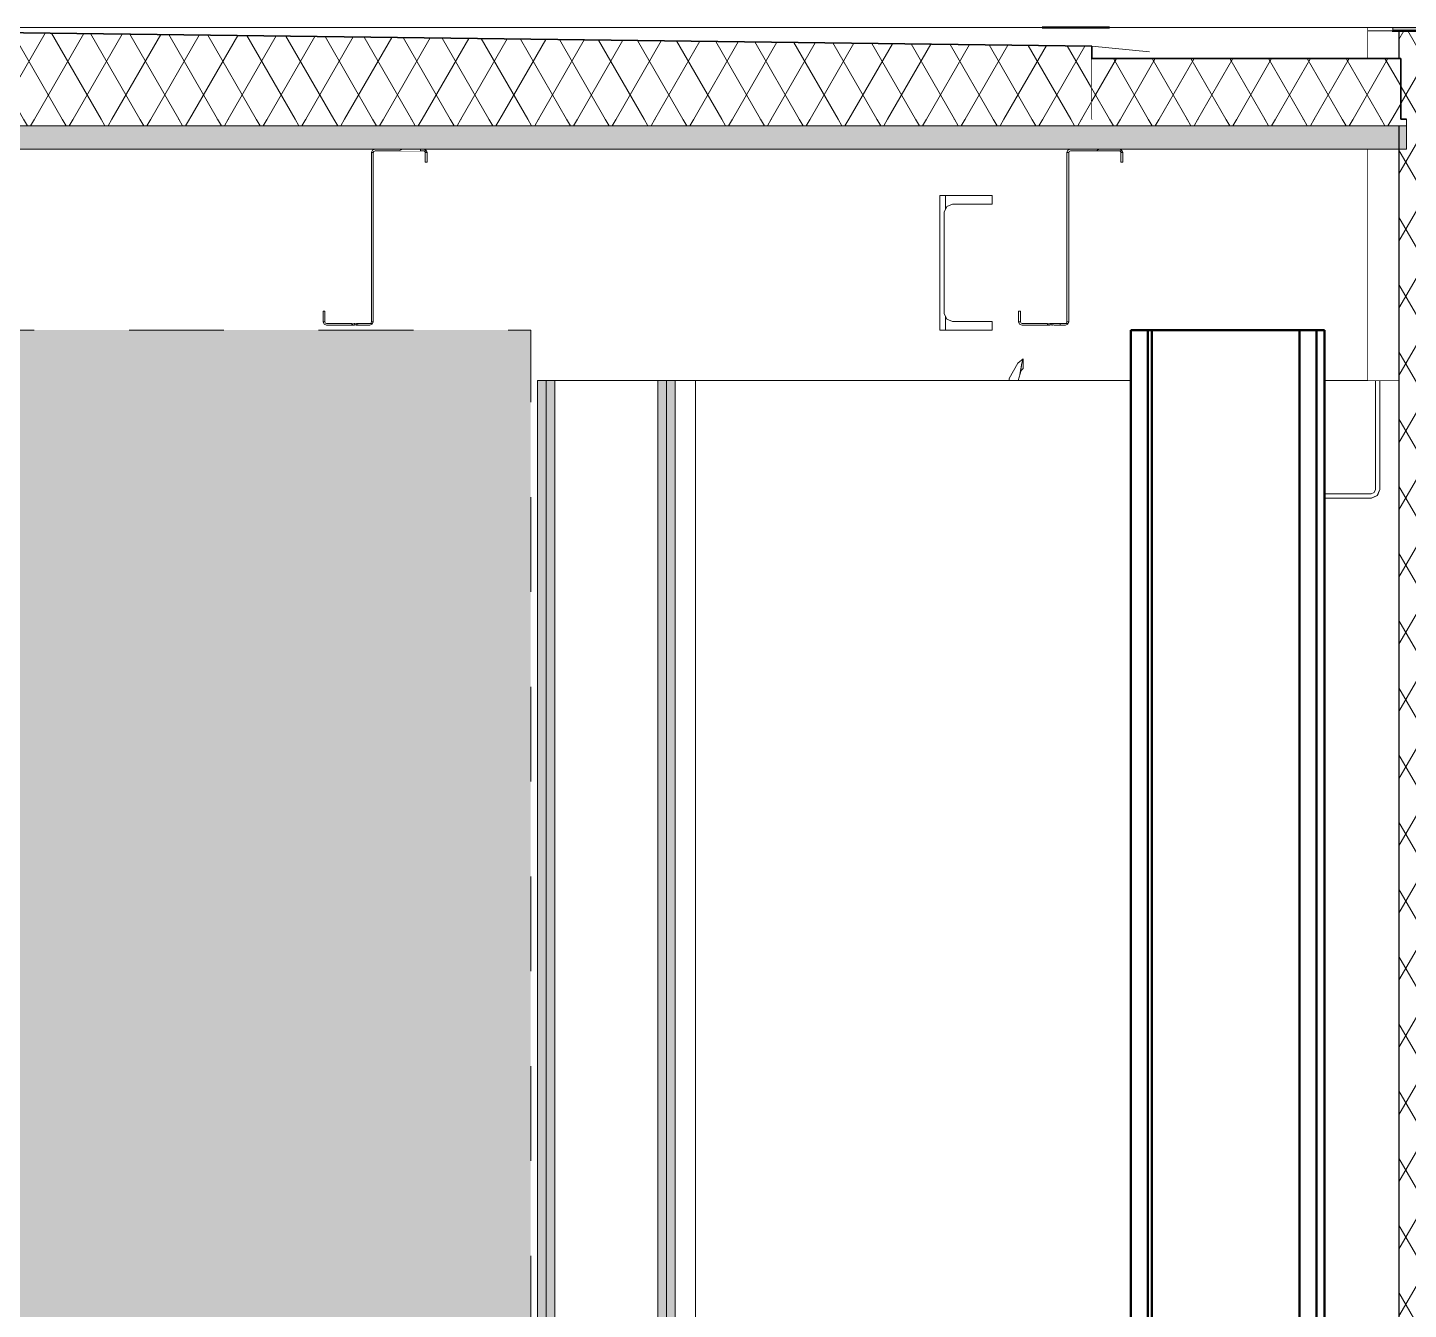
# Model space of a CAD drawing. Header units: millimetres. Extents: x -46169 to 247764, y -86316 to 18123.
# Drawn here: x 240985 to 243041, y -72785 to -70877 of the extents above; entities that cross this region are included whole.
import ezdxf

# ---------------------------------------------------------------- set-up
doc = ezdxf.new("R2010")
doc.units = ezdxf.units.MM
doc.header["$MEASUREMENT"] = 0
for name, pattern in [('Dashed', [2822.222233, 1411.111116, -1411.111116]), ('Hidden Line', [55, 45, -10]), ('Wipeout_Contour', [1000, 0, -1000])]:
    doc.linetypes.add(name, pattern=pattern)
for name, color, linetype, lineweight in [('0_Pen_No__85', 8, 'Continuous', 20), ('A-20-M_Roof_Pen_No__85', 8, 'Continuous', 20), ('A-20-M_Roof_Pen_No__93', 8, 'Continuous', 13), ('A-95-P_Drawing_Pen_No__2', 8, 'Continuous', 15), ('New_A-20-M_Roof_Pen_No__193', 7, 'Continuous', 18), ('New_A-20-M_Roof_Pen_No__195', 7, 'Continuous', 35), ('New_A-20-M_Roof_Pen_No__4', 7, 'Continuous', 20), ('New_A-20-M_Roof_Pen_No__85', 8, 'Continuous', 20), ('New_A-25-M_Curtain_Wall_Pen_No__87', 8, 'Continuous', 20), ('New_A-25-M_Wall_Ext_Pen_No__1', 7, 'Continuous', 13), ('New_A-25-M_Wall_Ext_Pen_No__87', 8, 'Continuous', 20), ('New_A-25-M_Wall_Int_Pen_No__87', 8, 'Continuous', 20)]:
    doc.layers.add(name, color=color, linetype=linetype, lineweight=lineweight)
for name, color, linetype in [('A-20-M_Roof', 7, 'Continuous'), ('New_A-15-M_Column', 7, 'Continuous'), ('New_A-20-M_Roof', 7, 'Continuous'), ('New_A-25-M_Curtain_Wall', 7, 'Continuous'), ('New_A-25-M_Wall_Ext', 7, 'Continuous'), ('New_A-25-M_Wall_Int', 7, 'Continuous')]:
    doc.layers.add(name, color=color, linetype=linetype)
for name, color, linetype, lineweight, true_color in [('A-20-M_Roof_Pen_No__53', 7, 'Continuous', 35, 0x444444), ('A-95-P_Drawing_Pen_No__62', 7, 'Continuous', 20, 0xaaaaaa), ('New_A-15-M_Column_Pen_No__28', 7, 'Continuous', 50, 0x2a2a2a), ('New_A-20-M_Roof_Pen_No__147', 7, 'Continuous', 0, 0x606060), ('New_A-20-M_Roof_Pen_No__149', 7, 'Continuous', 0, 0x2a2a2a), ('New_A-20-M_Roof_Pen_No__81', 7, 'Continuous', 20, 0x6a6a6a), ('New_A-25-M_Curtain_Wall_Pen_No__144', 7, 'Continuous', 0, 0xc8c8c8), ('New_A-25-M_Curtain_Wall_Pen_No__145', 7, 'Continuous', 0, 0xa6a6a6), ('New_A-25-M_Curtain_Wall_Pen_No__27', 7, 'Continuous', 50, 0x2a2a2a), ('New_A-25-M_Curtain_Wall_Pen_No__43', 7, 'Continuous', 30, 0x444444), ('New_A-25-M_Wall_Ext_Pen_No__107', 7, 'Continuous', 15, 0xa6a6a6), ('New_A-25-M_Wall_Int_Pen_No__27', 7, 'Continuous', 50, 0x2a2a2a)]:
    doc.layers.add(name, color=color, linetype=linetype, lineweight=lineweight, true_color=true_color)
pattern_1 = [(60, (221877.115, -83027.49), (-43.30127, 25), []), (120, (221877.115, -83027.49), (43.30127, 25), [])]

# ---------------------------------------------------------------- blocks, each defined once
blk = doc.blocks.new('Section Elem_36_5', base_point=(221877.1, -83027.5))
at = {"layer": 'New_A-25-M_Wall_Int_Pen_No__87', "linetype": 'Continuous'}
blk.add_line((242980.6, -71402.5), (242980.6, -71058.5), dxfattribs=at)
at = {"color": 254, "linetype": 'Wipeout_Contour', "lineweight": 0, "ltscale": 1515153.70635795}
blk.add_wipeout([(240362.9, -70877.5), (242569.6, -70905.1), (242655.3, -70913.5), (242655.3, -70923.5), (242980.6, -70923.5), (242980.6, -70877.5)], dxfattribs=at).dxf.layer = 'New_A-25-M_Wall_Int'
at = {"color": 254, "linetype": 'Wipeout_Contour', "lineweight": 0, "ltscale": 1762242.437985492}
blk.add_wipeout([(241497.2, -71063.5), (241500, -71063.5), (241500.7, -71061.7), (241502.6, -71061), (241539.7, -71061), (241540.2, -71060), (241498.7, -71060)], dxfattribs=at).dxf.layer = 'New_A-25-M_Wall_Int'
at = {"color": 254, "linetype": 'Wipeout_Contour', "lineweight": 0, "ltscale": 1007264.34753249}
blk.add_wipeout([(241577.4, -71063.5), (241577.4, -71077.5), (241580.2, -71077.5), (241580.2, -71063.5)], dxfattribs=at).dxf.layer = 'New_A-25-M_Wall_Int'
at = {"color": 254, "linetype": 'Wipeout_Contour', "lineweight": 0, "ltscale": 1769200.610834498}
blk.add_wipeout([(242534.1, -71060), (242532.6, -71063.5), (242535.4, -71063.5), (242536.1, -71061.7), (242538, -71061), (242577.2, -71061), (242577.6, -71060)], dxfattribs=at).dxf.layer = 'New_A-25-M_Wall_Int'
at = {"color": 254, "linetype": 'Wipeout_Contour', "lineweight": 0, "ltscale": 1011238.290980227}
blk.add_wipeout([(242612.8, -71077.5), (242615.6, -71077.5), (242615.6, -71063.5), (242612.8, -71063.5)], dxfattribs=at).dxf.layer = 'New_A-25-M_Wall_Int'
at = {"color": 254, "linetype": 'Wipeout_Contour', "lineweight": 0, "ltscale": 2020794.581540744}
blk.add_wipeout([(242351.7, -71127.5), (242343.5, -71127.5), (242343.5, -71327.5), (242351.7, -71327.5), (242351.7, -71307.2), (242349.9, -71303), (242349.9, -71152), (242351.7, -71147.8)], dxfattribs=at).dxf.layer = 'New_A-25-M_Wall_Int'
at = {"color": 254, "linetype": 'Wipeout_Contour', "lineweight": 0, "ltscale": 1007049.384700543}
blk.add_wipeout([(241468.2, -71319), (241426.7, -71319), (241430.4, -71320.5), (241471.9, -71320.5)], dxfattribs=at).dxf.layer = 'New_A-25-M_Wall_Int'
at = {"color": 254, "linetype": 'Wipeout_Contour', "lineweight": 0, "ltscale": 1007230.670047362}
blk.add_wipeout([(241494.6, -71318), (241498.9, -71318), (241499.2, -71317.3), (241496.4, -71317.3)], dxfattribs=at).dxf.layer = 'New_A-25-M_Wall_Int'
at = {"color": 254, "linetype": 'Wipeout_Contour', "lineweight": 0, "ltscale": 1011022.051088906}
blk.add_wipeout([(242503.6, -71319), (242462.2, -71319), (242465.8, -71320.5), (242507.3, -71320.5)], dxfattribs=at).dxf.layer = 'New_A-25-M_Wall_Int'
at = {"color": 254, "linetype": 'Wipeout_Contour', "lineweight": 0, "ltscale": 1011203.408721473}
blk.add_wipeout([(242531.8, -71317.3), (242530, -71318), (242534.3, -71318), (242534.6, -71317.3)], dxfattribs=at).dxf.layer = 'New_A-25-M_Wall_Int'
at = {"color": 254, "linetype": 'Wipeout_Contour', "lineweight": 0, "ltscale": 1263773.480679276}
blk.add_wipeout([(242465.3, -71376.7), (242462.9, -71392.5), (242464.4, -71387.6), (242467.5, -71384.5), (242467.5, -71370.3)], dxfattribs=at).dxf.layer = 'New_A-25-M_Wall_Int'
at = {"layer": 'New_A-25-M_Wall_Int_Pen_No__87', "linetype": 'Continuous'}
for p, q in [((242980.6, -70923.5), (242980.6, -70877.5)), ((241580.2, -71077.5), (241577.4, -71077.5)), ((242615.6, -71077.5), (242612.8, -71077.5))]:
    blk.add_line(p, q, dxfattribs=at)
at = {"color": 254, "linetype": 'Wipeout_Contour', "lineweight": 0, "ltscale": 1007030.797725076}
blk.add_wipeout([(241502.4, -71058.5), (241498.7, -71060), (241540.2, -71060), (241543.8, -71058.5)], dxfattribs=at).dxf.layer = 'New_A-25-M_Wall_Int'
at = {"color": 254, "linetype": 'Wipeout_Contour', "lineweight": 0, "ltscale": 1007253.992524231}
blk.add_wipeout([(241576.7, -71061.7), (241577.4, -71063.5), (241580.2, -71063.5), (241579.5, -71061.7)], dxfattribs=at).dxf.layer = 'New_A-25-M_Wall_Int'
at = {"color": 254, "linetype": 'Wipeout_Contour', "lineweight": 0, "ltscale": 1011008.289336978}
blk.add_wipeout([(242534.1, -71060), (242577.6, -71060), (242581, -71058.5), (242537.8, -71058.5)], dxfattribs=at).dxf.layer = 'New_A-25-M_Wall_Int'
at = {"color": 254, "linetype": 'Wipeout_Contour', "lineweight": 0, "ltscale": 1011227.970538616}
blk.add_wipeout([(242612.1, -71061.7), (242612.8, -71063.5), (242615.6, -71063.5), (242614.9, -71061.7)], dxfattribs=at).dxf.layer = 'New_A-25-M_Wall_Int'
at = {"color": 254, "linetype": 'Wipeout_Contour', "lineweight": 0, "ltscale": 1515606.203915644}
blk.add_wipeout([(242351.9, -71147.4), (242353.6, -71143.5), (242362.4, -71140), (242421.4, -71140), (242421.4, -71127.5), (242351.9, -71127.5)], dxfattribs=at).dxf.layer = 'New_A-25-M_Wall_Int'
at = {"color": 254, "linetype": 'Wipeout_Contour', "lineweight": 0, "ltscale": 1007149.523346842}
blk.add_wipeout([(241475.1, -71319), (241472.2, -71319), (241475.9, -71320.5), (241478.5, -71320.5)], dxfattribs=at).dxf.layer = 'New_A-25-M_Wall_Int'
at = {"color": 254, "linetype": 'Wipeout_Contour', "lineweight": 0, "ltscale": 1007233.08056384}
blk.add_wipeout([(241497.2, -71315.5), (241496.4, -71317.3), (241499.2, -71317.3), (241500, -71315.5)], dxfattribs=at).dxf.layer = 'New_A-25-M_Wall_Int'
at = {"color": 254, "linetype": 'Wipeout_Contour', "lineweight": 0, "ltscale": 1515910.149764718}
blk.add_wipeout([(242353.6, -71311.5), (242351.9, -71307.6), (242351.9, -71327.5), (242421.4, -71327.5), (242421.4, -71315), (242362.4, -71315)], dxfattribs=at).dxf.layer = 'New_A-25-M_Wall_Int'
at = {"color": 254, "linetype": 'Wipeout_Contour', "lineweight": 0, "ltscale": 1769218.312144784}
blk.add_wipeout([(242463.4, -71315.5), (242460.6, -71315.5), (242462.2, -71319), (242503.6, -71319), (242503.2, -71318), (242466, -71318), (242464.2, -71317.3)], dxfattribs=at).dxf.layer = 'New_A-25-M_Wall_Int'
at = {"color": 254, "linetype": 'Wipeout_Contour', "lineweight": 0, "ltscale": 1011205.825998913}
blk.add_wipeout([(242531.8, -71317.3), (242534.6, -71317.3), (242535.4, -71315.5), (242532.6, -71315.5)], dxfattribs=at).dxf.layer = 'New_A-25-M_Wall_Int'
at = {"color": 254, "linetype": 'Wipeout_Contour', "lineweight": 0, "ltscale": 1516521.858520571}
blk.add_wipeout([(242462.6, -71393.6), (242462.7, -71393.2), (242465.2, -71376.7), (242467.3, -71370.5), (242467.3, -71370.3), (242465.2, -71376.7)], dxfattribs=at).dxf.layer = 'New_A-25-M_Wall_Int'
at = {"layer": 'New_A-25-M_Wall_Int_Pen_No__87', "linetype": 'Continuous'}
for p, q in [((241541.8, -71061), (241542.2, -71060)), ((241542, -71061), (241542.4, -71060)), ((241542.4, -71060), (241542, -71061)), ((241542.2, -71060), (241545.6, -71058.5)), ((241542.4, -71060), (241545.8, -71058.5)), ((241545.8, -71058.5), (241542.4, -71060)), ((242421.4, -71127.5), (242421.4, -71140)), ((242421.4, -71140), (242362.4, -71140)), ((242362.4, -71315), (242421.4, -71315)), ((242421.4, -71315), (242421.4, -71327.5))]:
    blk.add_line(p, q, dxfattribs=at)
at = {"color": 254, "linetype": 'Wipeout_Contour', "lineweight": 0, "ltscale": 1007091.026223198}
blk.add_wipeout([(241500, -71063.5), (241497.2, -71063.5), (241497.2, -71315.5), (241500, -71315.5)], dxfattribs=at).dxf.layer = 'New_A-25-M_Wall_Int'
at = {"color": 254, "linetype": 'Wipeout_Contour', "lineweight": 0, "ltscale": 1007248.753897023}
blk.add_wipeout([(241574.8, -71061), (241576.7, -71061.7), (241579.5, -71061.7), (241579.1, -71061)], dxfattribs=at).dxf.layer = 'New_A-25-M_Wall_Int'
at = {"color": 254, "linetype": 'Wipeout_Contour', "lineweight": 0, "ltscale": 1011064.336077294}
blk.add_wipeout([(242532.6, -71315.5), (242535.4, -71315.5), (242535.4, -71063.5), (242532.6, -71063.5)], dxfattribs=at).dxf.layer = 'New_A-25-M_Wall_Int'
at = {"color": 254, "linetype": 'Wipeout_Contour', "lineweight": 0, "ltscale": 1516635.418565541}
blk.add_wipeout([(242577.2, -71061), (242577.3, -71061), (242577.8, -71060), (242581.2, -71058.5), (242581, -71058.5), (242577.6, -71060)], dxfattribs=at).dxf.layer = 'New_A-25-M_Wall_Int'
at = {"color": 254, "linetype": 'Wipeout_Contour', "lineweight": 0, "ltscale": 1011222.736213612}
blk.add_wipeout([(242610.3, -71061), (242612.1, -71061.7), (242614.9, -71061.7), (242614.5, -71061)], dxfattribs=at).dxf.layer = 'New_A-25-M_Wall_Int'
at = {"color": 254, "linetype": 'Wipeout_Contour', "lineweight": 0, "ltscale": 1010306.503157155}
blk.add_wipeout([(242351.9, -71127.5), (242351.7, -71127.5), (242351.7, -71147.8), (242351.9, -71147.4)], dxfattribs=at).dxf.layer = 'New_A-25-M_Wall_Int'
at = {"color": 254, "linetype": 'Wipeout_Contour', "lineweight": 0, "ltscale": 1010921.104734147}
blk.add_wipeout([(242463.4, -71299.5), (242460.6, -71299.5), (242460.6, -71315.5), (242463.4, -71315.5)], dxfattribs=at).dxf.layer = 'New_A-25-M_Wall_Int'
at = {"color": 254, "linetype": 'Wipeout_Contour', "lineweight": 0, "ltscale": 1762266.151111992}
blk.add_wipeout([(241428, -71315.5), (241425.2, -71315.5), (241426.7, -71319), (241468.2, -71319), (241467.8, -71318), (241430.6, -71318), (241428.8, -71317.3)], dxfattribs=at).dxf.layer = 'New_A-25-M_Wall_Int'
at = {"color": 254, "linetype": 'Wipeout_Contour', "lineweight": 0, "ltscale": 1010509.392713343}
blk.add_wipeout([(242351.7, -71327.5), (242351.9, -71327.5), (242351.9, -71307.6), (242351.7, -71307.2)], dxfattribs=at).dxf.layer = 'New_A-25-M_Wall_Int'
at = {"color": 254, "linetype": 'Wipeout_Contour', "lineweight": 0, "ltscale": 1011113.191765665}
blk.add_wipeout([(242510, -71318), (242507.2, -71318), (242507.7, -71319), (242510.5, -71319)], dxfattribs=at).dxf.layer = 'New_A-25-M_Wall_Int'
at = {"color": 254, "linetype": 'Wipeout_Contour', "lineweight": 0, "ltscale": 1010993.530455018}
blk.add_wipeout([(242446.4, -71399.7), (242446.4, -71402.5), (242459.9, -71402.5), (242460.7, -71399.7)], dxfattribs=at).dxf.layer = 'New_A-25-M_Wall_Int'
at = {"layer": 'New_A-25-M_Wall_Int_Pen_No__87', "linetype": 'Continuous'}
for p, q in [((241497.2, -71063.5), (241498.7, -71060)), ((241497.2, -71063.5), (241500, -71063.5)), ((241498.7, -71060), (241502.4, -71058.5)), ((241500.7, -71061.7), (241500, -71063.5)), ((241502.6, -71061), (241500.7, -71061.7)), ((242532.6, -71063.5), (242534.1, -71060)), ((242532.6, -71063.5), (242535.4, -71063.5)), ((242534.1, -71060), (242537.8, -71058.5)), ((242536.1, -71061.7), (242535.4, -71063.5)), ((242538, -71061), (242536.1, -71061.7)), ((242343.5, -71327.5), (242343.5, -71127.5)), ((242343.5, -71127.5), (242421.4, -71127.5)), ((242351.7, -71127.5), (242351.7, -71147.8)), ((242351.9, -71147.4), (242351.9, -71127.5)), ((242353.6, -71143.5), (242349.9, -71152)), ((242349.9, -71152), (242349.9, -71303)), ((242362.4, -71140), (242353.6, -71143.5)), ((242460.6, -71315.5), (242460.6, -71299.5)), ((242460.6, -71299.5), (242463.4, -71299.5)), ((242463.4, -71299.5), (242463.4, -71315.5)), ((242349.9, -71303), (242353.6, -71311.5)), ((242351.7, -71307.2), (242351.7, -71327.5)), ((242351.9, -71327.5), (242351.9, -71307.6)), ((242353.6, -71311.5), (242362.4, -71315)), ((242462.2, -71319), (242460.6, -71315.5)), ((242460.6, -71315.5), (242463.4, -71315.5)), ((242465.8, -71320.5), (242462.2, -71319)), ((242463.4, -71315.5), (242464.2, -71317.3)), ((242464.2, -71317.3), (242466, -71318)), ((242421.4, -71327.5), (242343.5, -71327.5))]:
    blk.add_line(p, q, dxfattribs=at)
at = {"color": 254, "linetype": 'Wipeout_Contour', "lineweight": 0, "ltscale": 1259045.182619641}
blk.add_wipeout([(241575, -71058.5), (241570.1, -71058.5), (241570.1, -71061), (241579.1, -71061), (241578.7, -71060)], dxfattribs=at).dxf.layer = 'New_A-25-M_Wall_Int'
at = {"color": 254, "linetype": 'Wipeout_Contour', "lineweight": 0, "ltscale": 1516733.903559698}
blk.add_wipeout([(242577.8, -71060), (242577.3, -71061), (242614.5, -71061), (242614.1, -71060), (242610.4, -71058.5), (242581.2, -71058.5)], dxfattribs=at).dxf.layer = 'New_A-25-M_Wall_Int'
at = {"color": 254, "linetype": 'Wipeout_Contour', "lineweight": 0, "ltscale": 1006948.413303828}
blk.add_wipeout([(241425.2, -71299.5), (241425.2, -71315.5), (241428, -71315.5), (241428, -71299.5)], dxfattribs=at).dxf.layer = 'New_A-25-M_Wall_Int'
at = {"color": 254, "linetype": 'Wipeout_Contour', "lineweight": 0, "ltscale": 1007136.66999144}
blk.add_wipeout([(241472.6, -71318), (241471.8, -71318), (241472.2, -71319), (241473.1, -71319)], dxfattribs=at).dxf.layer = 'New_A-25-M_Wall_Int'
at = {"color": 254, "linetype": 'Wipeout_Contour', "lineweight": 0, "ltscale": 1516747.834911703}
blk.add_wipeout([(242534.3, -71318), (242510.2, -71318), (242510.6, -71319), (242514.1, -71320.5), (242530.2, -71320.5), (242533.9, -71319)], dxfattribs=at).dxf.layer = 'New_A-25-M_Wall_Int'
at = {"color": 254, "linetype": 'Wipeout_Contour', "lineweight": 0, "ltscale": 1263750.833887024}
blk.add_wipeout([(242446.4, -71399.7), (242460.7, -71399.7), (242462.6, -71393.6), (242465.2, -71376.7), (242459.4, -71376.7)], dxfattribs=at).dxf.layer = 'New_A-25-M_Wall_Int'
at = {"layer": 'New_A-25-M_Wall_Int_Pen_No__87', "linetype": 'Continuous'}
for p, q in [((241574.8, -71061), (241502.6, -71061)), ((241576.7, -71061.7), (241574.8, -71061)), ((241574.8, -71061), (241579.1, -71061)), ((241575, -71058.5), (241578.7, -71060)), ((241577.4, -71063.5), (241576.7, -71061.7)), ((241577.4, -71077.5), (241577.4, -71063.5)), ((241577.4, -71063.5), (241580.2, -71063.5)), ((241578.7, -71060), (241580.2, -71063.5)), ((241580.2, -71063.5), (241580.2, -71077.5)), ((242532.6, -71315.5), (242532.6, -71063.5)), ((242535.4, -71063.5), (242535.4, -71315.5)), ((242610.3, -71061), (242538, -71061)), ((242577.2, -71061), (242577.6, -71060)), ((242577.3, -71061), (242577.8, -71060)), ((242577.3, -71061), (242577.8, -71060)), ((242577.6, -71060), (242581, -71058.5)), ((242577.8, -71060), (242581.2, -71058.5)), ((242577.8, -71060), (242581.2, -71058.5)), ((242612.1, -71061.7), (242610.3, -71061)), ((242610.3, -71061), (242614.5, -71061)), ((242610.4, -71058.5), (242614.1, -71060)), ((242612.8, -71063.5), (242612.1, -71061.7)), ((242612.8, -71077.5), (242612.8, -71063.5)), ((242612.8, -71063.5), (242615.6, -71063.5)), ((242614.1, -71060), (242615.6, -71063.5)), ((242615.6, -71063.5), (242615.6, -71077.5)), ((241425.2, -71315.5), (241425.2, -71299.5)), ((241425.2, -71299.5), (241428, -71299.5)), ((241428, -71299.5), (241428, -71315.5)), ((241426.7, -71319), (241425.2, -71315.5)), ((241425.2, -71315.5), (241428, -71315.5)), ((241430.4, -71320.5), (241426.7, -71319)), ((241428, -71315.5), (241428.8, -71317.3)), ((241428.8, -71317.3), (241430.6, -71318)), ((242530, -71318), (242531.8, -71317.3)), ((242530, -71318), (242534.3, -71318)), ((242533.9, -71319), (242530.2, -71320.5)), ((242531.8, -71317.3), (242532.6, -71315.5)), ((242532.6, -71315.5), (242535.4, -71315.5)), ((242535.4, -71315.5), (242533.9, -71319)), ((242446.4, -71402.5), (242446.4, -71399.7))]:
    blk.add_line(p, q, dxfattribs=at)
at = {"color": 254, "linetype": 'Wipeout_Contour', "lineweight": 0, "ltscale": 1510788.815979642}
blk.add_wipeout([(241474.8, -71318), (241475.2, -71319), (241478.7, -71320.5), (241494.8, -71320.5), (241498.4, -71319), (241498.9, -71318)], dxfattribs=at).dxf.layer = 'New_A-25-M_Wall_Int'
at = {"color": 254, "linetype": 'Wipeout_Contour', "lineweight": 0, "ltscale": 1516687.140481987}
blk.add_wipeout([(242510, -71318), (242510.5, -71319), (242513.9, -71320.5), (242514, -71320.5), (242510.6, -71319), (242510.2, -71318)], dxfattribs=at).dxf.layer = 'New_A-25-M_Wall_Int'
at = {"color": 254, "linetype": 'Wipeout_Contour', "lineweight": 0, "ltscale": 758253.053382}
blk.add_wipeout([(242467.3, -71370.3), (242459.4, -71376.7), (242465.2, -71376.7)], dxfattribs=at).dxf.layer = 'New_A-25-M_Wall_Int'
at = {"layer": 'New_A-25-M_Wall_Int_Pen_No__87', "linetype": 'Continuous'}
for p, q in [((241497.2, -71315.5), (241497.2, -71063.5)), ((241500, -71063.5), (241500, -71315.5)), ((241494.6, -71318), (241496.4, -71317.3)), ((241494.6, -71318), (241498.9, -71318)), ((241498.4, -71319), (241494.8, -71320.5)), ((241496.4, -71317.3), (241497.2, -71315.5)), ((241497.2, -71315.5), (241500, -71315.5)), ((241500, -71315.5), (241498.4, -71319)), ((242530.2, -71320.5), (242465.8, -71320.5)), ((242466, -71318), (242530, -71318)), ((242510.5, -71319), (242510, -71318)), ((242510.6, -71319), (242510.2, -71318)), ((242510.6, -71319), (242510.2, -71318)), ((242513.9, -71320.5), (242510.5, -71319)), ((242514.1, -71320.5), (242510.6, -71319)), ((242514, -71320.5), (242510.6, -71319))]:
    blk.add_line(p, q, dxfattribs=at)
at = {"color": 254, "linetype": 'Wipeout_Contour', "lineweight": 0, "ltscale": 1510728.20114892}
blk.add_wipeout([(241474.7, -71318), (241475.1, -71319), (241478.5, -71320.5), (241478.7, -71320.5), (241475.2, -71319), (241474.8, -71318)], dxfattribs=at).dxf.layer = 'New_A-25-M_Wall_Int'
at = {"color": 254, "linetype": 'Wipeout_Contour', "lineweight": 0, "ltscale": 1011012.228850566}
blk.add_wipeout([(242465.2, -71376.7), (242465.3, -71376.7), (242467.5, -71370.3), (242467.3, -71370.5)], dxfattribs=at).dxf.layer = 'New_A-25-M_Wall_Int'
at = {"layer": 'New_A-25-M_Wall_Int_Pen_No__87', "linetype": 'Continuous'}
for p, q in [((241494.8, -71320.5), (241430.4, -71320.5)), ((241430.6, -71318), (241494.6, -71318)), ((241475.1, -71319), (241474.7, -71318)), ((241474.8, -71318), (241475.2, -71319)), ((241475.2, -71319), (241474.8, -71318)), ((241478.5, -71320.5), (241475.1, -71319)), ((241475.2, -71319), (241478.7, -71320.5)), ((241478.7, -71320.5), (241475.2, -71319))]:
    blk.add_line(p, q, dxfattribs=at)
at = {"color": 254, "linetype": 'Wipeout_Contour', "lineweight": 0, "ltscale": 1011016.076084355}
blk.add_wipeout([(242465.2, -71376.7), (242462.7, -71393.2), (242462.9, -71392.5), (242465.3, -71376.7)], dxfattribs=at).dxf.layer = 'New_A-25-M_Wall_Int'
at = {"layer": 'New_A-25-M_Wall_Int_Pen_No__87', "linetype": 'Continuous'}
for p, q in [((242446.4, -71399.7), (242459.4, -71376.7)), ((242459.4, -71376.7), (242467.3, -71370.3)), ((242462.6, -71393.6), (242465.2, -71376.7)), ((242462.7, -71393.2), (242465.2, -71376.7)), ((242465.3, -71376.7), (242462.9, -71392.5)), ((242465.2, -71376.7), (242467.3, -71370.3)), ((242465.2, -71376.7), (242467.3, -71370.5)), ((242467.5, -71370.3), (242465.3, -71376.7)), ((242467.3, -71370.3), (242467.3, -71370.5)), ((242467.3, -71370.5), (242467.5, -71370.3)), ((242467.5, -71370.3), (242467.5, -71384.5)), ((242464.4, -71387.6), (242459.9, -71402.5)), ((242467.5, -71384.5), (242464.4, -71387.6)), ((242467.4, -71384.6), (242467.5, -71384.5))]:
    blk.add_line(p, q, dxfattribs=at)
blk = doc.blocks.new('Section Elem_56_5', base_point=(221877.1, -83027.5))
at = {"color": 254, "linetype": 'Wipeout_Contour', "lineweight": 0, "ltscale": 1013134.738419048}
blk.add_wipeout([(241882.9, -79052.5), (241882.9, -71402.5), (241770.3, -71402.5), (241770.3, -79052.5)], dxfattribs=at).dxf.layer = 'New_A-25-M_Wall_Ext'
at = {"color": 254, "linetype": 'Wipeout_Contour', "lineweight": 0, "ltscale": 1014911.192882088}
blk.add_wipeout([(241979.9, -78977.5), (242627.9, -78977.5), (242627.9, -71402.5), (241979.9, -71402.5)], dxfattribs=at).dxf.layer = 'New_A-25-M_Wall_Ext'
at = {"color": 254, "linetype": 'Wipeout_Contour', "lineweight": 0, "ltscale": 3559016.518720697}
blk.add_wipeout([(242916.2, -71577.5), (242916.2, -78977.5), (243016.8, -78977.5), (243016.8, -78972.5), (243026.8, -78972.5), (243026.8, -74932.5), (243016.8, -74932.5), (243016.8, -74922.5), (243026.8, -74922.5), (243026.8, -71402.5), (242998.3, -71402.5), (242998.3, -71564.9), (242994.7, -71573.8), (242985.7, -71577.5)], dxfattribs=at).dxf.layer = 'New_A-25-M_Wall_Ext'
at = {"layer": 'New_A-25-M_Wall_Ext_Pen_No__1', "linetype": 'Continuous'}
blk.add_line((241882.9, -71402.5), (241770.3, -71402.5), dxfattribs=at)
at = {"layer": 'New_A-25-M_Wall_Ext_Pen_No__87', "linetype": 'Continuous'}
blk.add_line((241979.9, -71402.5), (242627.9, -71402.5), dxfattribs=at)
at = {"color": 254, "linetype": 'Wipeout_Contour', "lineweight": 0, "ltscale": 1519626.953241948}
blk.add_wipeout([(242991.9, -71402.5), (242916.2, -71402.5), (242916.2, -71571.2), (242985.6, -71571.2), (242990, -71569.3), (242991.9, -71564.9)], dxfattribs=at).dxf.layer = 'New_A-25-M_Wall_Ext'
at = {"color": 254, "linetype": 'Wipeout_Contour', "lineweight": 0, "ltscale": 2532889.149873837}
blk.add_wipeout([(242985.6, -71571.2), (242916.2, -71571.2), (242916.2, -71577.5), (242985.6, -71577.5), (242994.5, -71573.8), (242998.2, -71564.9), (242998.2, -71402.5), (242991.9, -71402.5), (242991.9, -71564.9), (242990, -71569.3)], dxfattribs=at).dxf.layer = 'New_A-25-M_Wall_Ext'
at = {"color": 254, "linetype": 'Wipeout_Contour', "lineweight": 0, "ltscale": 2026427.329759188}
blk.add_wipeout([(242998.3, -71402.5), (242998.2, -71402.5), (242998.2, -71564.9), (242994.5, -71573.8), (242985.6, -71577.5), (242985.7, -71577.5), (242994.7, -71573.8), (242998.3, -71564.9)], dxfattribs=at).dxf.layer = 'New_A-25-M_Wall_Ext'
at = {"layer": 'New_A-25-M_Wall_Ext_Pen_No__87', "linetype": 'Continuous'}
for p, q in [((242916.2, -71402.5), (242991.9, -71402.5)), ((242998.2, -71402.5), (242991.9, -71402.5)), ((242991.9, -71402.5), (242991.9, -71564.9)), ((242998.3, -71402.5), (242998.2, -71402.5)), ((242998.2, -71402.5), (242998.2, -71564.9)), ((242998.3, -71402.5), (243026.8, -71402.5)), ((242998.3, -71402.5), (242998.3, -71564.9)), ((242990, -71569.3), (242991.9, -71564.9)), ((242998.2, -71564.9), (242994.5, -71573.8)), ((242998.3, -71564.9), (242994.7, -71573.8)), ((242916.2, -71571.2), (242985.6, -71571.2)), ((242985.7, -71577.5), (242916.2, -71577.5)), ((242985.6, -71571.2), (242990, -71569.3)), ((242994.5, -71573.8), (242985.6, -71577.5)), ((242994.7, -71573.8), (242985.7, -71577.5))]:
    blk.add_line(p, q, dxfattribs=at)
blk = doc.blocks.new('Section Elem_141_5', base_point=(221877.1, -83027.5))
at = {"layer": 'New_A-25-M_Wall_Ext_Pen_No__107', "linetype": 'Continuous'}
for points in [[(241757.3, -71402.5), (241744.4, -71402.5), (241744.4, -79052.5), (241757.3, -79052.5)], [(241770.3, -79052.5), (241770.3, -71402.5), (241757.3, -71402.5), (241757.3, -79052.5)], [(241936.4, -71402.5), (241923.5, -71402.5), (241923.5, -79052.5), (241936.4, -79052.5)]]:
    blk.add_hatch(color=256, dxfattribs=at).paths.add_polyline_path(points)
at = {"layer": 'New_A-25-M_Wall_Ext_Pen_No__1', "linetype": 'Continuous'}
for p, q in [((241744.4, -71402.5), (241744.4, -74777.5)), ((241757.3, -71402.5), (241757.3, -79052.5)), ((241770.3, -71402.5), (241770.3, -79052.5)), ((241936.4, -71402.5), (241936.4, -79052.5))]:
    blk.add_line(p, q, dxfattribs=at)
at = {"layer": 'New_A-25-M_Wall_Ext_Pen_No__1', "linetype": 'Continuous', "flags": 128}
blk.add_lwpolyline([(241770.3, -71402.5), (241757.3, -71402.5), (241744.4, -71402.5)], dxfattribs=at)
at = {"color": 254, "linetype": 'Wipeout_Contour', "lineweight": 0, "ltscale": 1013615.259722005}
blk.add_wipeout([(241949.4, -78977.5), (241979.9, -78977.5), (241979.9, -71402.5), (241949.4, -71402.5)], dxfattribs=at).dxf.layer = 'New_A-25-M_Wall_Ext'
at = {"layer": 'New_A-25-M_Wall_Ext_Pen_No__107', "linetype": 'Continuous'}
blk.add_hatch(color=256, dxfattribs=at).paths.add_polyline_path([(241949.4, -79052.5), (241949.4, -71402.5), (241936.4, -71402.5), (241936.4, -79052.5)])
at = {"layer": 'New_A-25-M_Wall_Ext_Pen_No__1', "linetype": 'Continuous'}
blk.add_line((241949.4, -71402.5), (241949.4, -78977.5), dxfattribs=at)
at = {"layer": 'New_A-25-M_Wall_Ext_Pen_No__87', "linetype": 'Continuous'}
for p, q in [((241949.4, -71402.5), (241979.9, -71402.5)), ((241979.9, -71402.5), (241979.9, -78977.5))]:
    blk.add_line(p, q, dxfattribs=at)
at = {"color": 254, "linetype": 'Wipeout_Contour', "lineweight": 0, "ltscale": 1013427.326500455}
blk.add_wipeout([(241923.5, -71402.5), (241882.9, -71402.5), (241882.9, -79052.5), (241923.5, -79052.5)], dxfattribs=at).dxf.layer = 'New_A-25-M_Wall_Ext'
at = {"layer": 'New_A-25-M_Wall_Ext_Pen_No__1', "linetype": 'Continuous'}
blk.add_line((241923.5, -71402.5), (241923.5, -79052.5), dxfattribs=at)
at = {"layer": 'New_A-25-M_Wall_Ext_Pen_No__1', "linetype": 'Continuous', "flags": 128}
blk.add_lwpolyline([(241949.4, -71402.5), (241936.4, -71402.5), (241923.5, -71402.5), (241882.9, -71402.5)], dxfattribs=at)
blk = doc.blocks.new('Section Elem_152_5', base_point=(221877.1, -83027.5))
at = {"color": 254, "linetype": 'Wipeout_Contour', "lineweight": 0, "ltscale": 1012545.666448409}
blk.add_wipeout([(243026.8, -70882.5), (242980.6, -70882.5), (242980.6, -70923.5), (243026.8, -70923.5)], dxfattribs=at).dxf.layer = 'New_A-25-M_Curtain_Wall'
at = {"color": 254, "linetype": 'Wipeout_Contour', "lineweight": 0, "ltscale": 1012913.587849531}
blk.add_wipeout([(242980.6, -71402.5), (243026.8, -71402.5), (243026.8, -71058.5), (242980.6, -71058.5)], dxfattribs=at).dxf.layer = 'New_A-25-M_Curtain_Wall'
blk = doc.blocks.new('Section Elem_155_5', base_point=(221877.1, -83027.5))
at = {"layer": 'New_A-25-M_Curtain_Wall_Pen_No__27', "linetype": 'Continuous'}
for p in [(243016.8, -70877.5), (243026.8, -70882.5)]:
    blk.add_line(p, (243016.8, -70882.5), dxfattribs=at)
at = {"color": 254, "linetype": 'Wipeout_Contour', "lineweight": 0, "ltscale": 1013161.62115187}
blk.add_wipeout([(243157.2, -70877.5), (243157.2, -70879.5), (243185.4, -70879.5), (243185.4, -70877.5)], dxfattribs=at).dxf.layer = 'New_A-25-M_Curtain_Wall'
at = {"layer": 'New_A-25-M_Curtain_Wall_Pen_No__144', "linetype": 'Continuous'}
blk.add_hatch(color=256, dxfattribs=at).paths.add_polyline_path([(243016.8, -70877.5), (243016.8, -70882.5), (243157.2, -70882.5), (243157.2, -70877.5)])
at = {"layer": 'New_A-25-M_Curtain_Wall_Pen_No__27', "linetype": 'Continuous'}
for p, q in [((243147.1, -70882.5), (243026.8, -70882.5)), ((243157.2, -70882.5), (243147.1, -70882.5)), ((243157.2, -70877.5), (243157.2, -70882.5))]:
    blk.add_line(p, q, dxfattribs=at)
blk = doc.blocks.new('Section Elem_158_5', base_point=(221877.1, -83027.5))
at = {"layer": 'New_A-25-M_Curtain_Wall_Pen_No__145', "linetype": 'Continuous'}
h = blk.add_hatch(dxfattribs=at)
h.set_pattern_fill('Batt_Insulation_0005', color=256, style=0, pattern_type=2)
h.set_pattern_definition(pattern_1)
h.paths.add_polyline_path([(243147.1, -74922.5), (243147.1, -70882.5), (243026.8, -70882.5), (243026.8, -74922.5)])
at = {"layer": 'New_A-25-M_Curtain_Wall_Pen_No__43', "linetype": 'Continuous'}
blk.add_line((243026.8, -70882.5), (243026.8, -74922.5), dxfattribs=at)
blk = doc.blocks.new('Section Elem_162_5', base_point=(221877.1, -83027.5))
at = {"color": 254, "linetype": 'Wipeout_Contour', "lineweight": 0, "ltscale": 1016154.866120499}
blk.add_wipeout([(242627.9, -78977.5), (242653.2, -78977.5), (242653.2, -71327.5), (242627.9, -71327.5)], dxfattribs=at).dxf.layer = 'New_A-15-M_Column'
at = {"color": 254, "linetype": 'Wipeout_Contour', "lineweight": 0, "ltscale": 1017184.61633144}
blk.add_wipeout([(242903.9, -71327.5), (242903.9, -78977.5), (242916.2, -78977.5), (242916.2, -71327.5)], dxfattribs=at).dxf.layer = 'New_A-15-M_Column'
at = {"layer": 'New_A-15-M_Column_Pen_No__28', "linetype": 'Continuous'}
for p, q in [((242627.9, -78977.5), (242627.9, -71327.5)), ((242916.2, -78977.5), (242916.2, -71327.5))]:
    blk.add_line(p, q, dxfattribs=at)
at = {"color": 254, "linetype": 'Wipeout_Contour', "lineweight": 0, "ltscale": 1016214.212853801}
blk.add_wipeout([(242653.2, -71327.5), (242653.2, -78977.5), (242658.9, -78977.5), (242658.9, -71327.5)], dxfattribs=at).dxf.layer = 'New_A-15-M_Column'
at = {"color": 254, "linetype": 'Wipeout_Contour', "lineweight": 0, "ltscale": 1016644.908849321}
blk.add_wipeout([(242878.6, -71327.5), (242658.9, -71327.5), (242658.9, -78977.5), (242878.6, -78977.5)], dxfattribs=at).dxf.layer = 'New_A-15-M_Column'
at = {"layer": 'New_A-15-M_Column_Pen_No__28', "linetype": 'Continuous'}
for p, q in [((242627.9, -71327.5), (242653.2, -71327.5)), ((242653.2, -71327.5), (242658.9, -71327.5)), ((242653.2, -78977.5), (242653.2, -71327.5)), ((242658.9, -78977.5), (242658.9, -71327.5))]:
    blk.add_line(p, q, dxfattribs=at)
at = {"color": 254, "linetype": 'Wipeout_Contour', "lineweight": 0, "ltscale": 1017112.816274069}
blk.add_wipeout([(242878.6, -71327.5), (242878.6, -78977.5), (242903.9, -78977.5), (242903.9, -71327.5)], dxfattribs=at).dxf.layer = 'New_A-15-M_Column'
at = {"layer": 'New_A-15-M_Column_Pen_No__28', "linetype": 'Continuous'}
for p, q in [((242658.9, -71327.5), (242878.6, -71327.5)), ((242878.6, -71327.5), (242903.9, -71327.5)), ((242878.6, -78977.5), (242878.6, -71327.5)), ((242903.9, -71327.5), (242916.2, -71327.5)), ((242903.9, -78977.5), (242903.9, -71327.5))]:
    blk.add_line(p, q, dxfattribs=at)
blk = doc.blocks.new('Section Elem_165_5', base_point=(221877.1, -83027.5))
at = {"color": 254, "linetype": 'Wipeout_Contour', "lineweight": 0, "ltscale": 1012500.650129518}
blk.add_wipeout([(243016.8, -70877.5), (242980.6, -70877.5), (242980.6, -70882.5), (243016.8, -70882.5)], dxfattribs=at).dxf.layer = 'New_A-25-M_Curtain_Wall'
at = {"layer": 'New_A-25-M_Curtain_Wall_Pen_No__87', "linetype": 'Continuous'}
blk.add_line((243016.8, -70882.5), (242980.6, -70882.5), dxfattribs=at)
blk = doc.blocks.new('Section Elem_175_5', base_point=(221877.1, -83027.5))
at = {"color": 254, "linetype": 'Wipeout_Contour', "lineweight": 0, "ltscale": 1007107.785359836}
blk.add_wipeout([(241540.2, -71060), (241539.7, -71061), (241541.8, -71061), (241542.2, -71060)], dxfattribs=at).dxf.layer = 'New_A-25-M_Wall_Int'
at = {"color": 254, "linetype": 'Wipeout_Contour', "lineweight": 0, "ltscale": 1007136.666933023}
blk.add_wipeout([(241468.2, -71319), (241471.9, -71320.5), (241475.9, -71320.5), (241472.2, -71319)], dxfattribs=at).dxf.layer = 'New_A-25-M_Wall_Int'
at = {"color": 254, "linetype": 'Wipeout_Contour', "lineweight": 0, "ltscale": 1011109.36317831}
blk.add_wipeout([(242503.6, -71319), (242507.3, -71320.5), (242511.3, -71320.5), (242507.7, -71319)], dxfattribs=at).dxf.layer = 'New_A-25-M_Wall_Int'
at = {"color": 254, "linetype": 'Wipeout_Contour', "lineweight": 0, "ltscale": 1007113.953407265}
blk.add_wipeout([(241542.2, -71060), (241545.6, -71058.5), (241543.8, -71058.5), (241540.2, -71060)], dxfattribs=at).dxf.layer = 'New_A-25-M_Wall_Int'
at = {"color": 254, "linetype": 'Wipeout_Contour', "lineweight": 0, "ltscale": 1007127.37726428}
blk.add_wipeout([(241467.8, -71318), (241468.2, -71319), (241472.2, -71319), (241471.8, -71318)], dxfattribs=at).dxf.layer = 'New_A-25-M_Wall_Int'
at = {"color": 254, "linetype": 'Wipeout_Contour', "lineweight": 0, "ltscale": 1011100.076240724}
blk.add_wipeout([(242507.2, -71318), (242503.2, -71318), (242503.6, -71319), (242507.7, -71319)], dxfattribs=at).dxf.layer = 'New_A-25-M_Wall_Int'
at = {"color": 254, "linetype": 'Wipeout_Contour', "lineweight": 0, "ltscale": 1258946.939480004}
blk.add_wipeout([(241542, -71061), (241570.1, -71061), (241570.1, -71058.5), (241545.8, -71058.5), (241542.4, -71060)], dxfattribs=at).dxf.layer = 'New_A-25-M_Wall_Int'
at = {"color": 254, "linetype": 'Wipeout_Contour', "lineweight": 0, "ltscale": 1007142.093041527}
blk.add_wipeout([(241472.6, -71318), (241473.1, -71319), (241475.1, -71319), (241474.7, -71318)], dxfattribs=at).dxf.layer = 'New_A-25-M_Wall_Int'
at = {"color": 254, "linetype": 'Wipeout_Contour', "lineweight": 0, "ltscale": 1011122.184737252}
blk.add_wipeout([(242507.7, -71319), (242511.3, -71320.5), (242513.9, -71320.5), (242510.5, -71319)], dxfattribs=at).dxf.layer = 'New_A-25-M_Wall_Int'
at = {"layer": 'New_A-25-M_Wall_Int_Pen_No__87', "linetype": 'Continuous'}
for p, q in [((241570.1, -71061), (241570.1, -71058.5)), ((241467.8, -71318), (241468.2, -71319)), ((241468.2, -71319), (241471.9, -71320.5)), ((241472.2, -71319), (241471.8, -71318)), ((241475.9, -71320.5), (241472.2, -71319)), ((242503.2, -71318), (242503.6, -71319)), ((242503.6, -71319), (242507.3, -71320.5)), ((242507.7, -71319), (242507.2, -71318)), ((242511.3, -71320.5), (242507.7, -71319)), ((242522.6, -71320.5), (242522.6, -71318))]:
    blk.add_line(p, q, dxfattribs=at)
at = {"color": 254, "linetype": 'Wipeout_Contour', "lineweight": 0, "ltscale": 1510674.618918126}
blk.add_wipeout([(241542.2, -71060), (241541.8, -71061), (241542, -71061), (241542.4, -71060), (241545.8, -71058.5), (241545.6, -71058.5)], dxfattribs=at).dxf.layer = 'New_A-25-M_Wall_Int'
at = {"layer": 'New_A-25-M_Wall_Int_Pen_No__87', "linetype": 'Continuous'}
for p, q in [((241540.2, -71060), (241539.7, -71061)), ((241543.8, -71058.5), (241540.2, -71060))]:
    blk.add_line(p, q, dxfattribs=at)
blk = doc.blocks.new('Section Elem_178_5', base_point=(221877.1, -83027.5))
at = {"layer": 'New_A-20-M_Roof_Pen_No__4', "linetype": 'Continuous'}
blk.add_line((243038.1, -71058.5), (222181.6, -71058.5), dxfattribs=at)
at = {"color": 254, "linetype": 'Wipeout_Contour', "lineweight": 0, "ltscale": 972915.232383}
blk.add_wipeout([(243038.1, -71013.5), (222181.6, -71013.5), (222181.6, -71023.5), (243038.1, -71023.5)], dxfattribs=at).dxf.layer = 'New_A-20-M_Roof'
at = {"layer": 'New_A-20-M_Roof_Pen_No__81', "linetype": 'Continuous', "lineweight": 0, "true_color": 0x353535}
blk.add_hatch(color=250, dxfattribs=at).paths.add_polyline_path([(222181.6, -71023.5), (222181.6, -71058.5), (243038.1, -71058.5), (243038.1, -71023.5)])
at = {"layer": 'New_A-20-M_Roof_Pen_No__85', "linetype": 'Continuous'}
h = blk.add_hatch(dxfattribs=at)
h.set_pattern_fill('Batt_Insulation_0005', color=256, style=0, pattern_type=2)
h.set_pattern_definition(pattern_1)
h.paths.add_polyline_path([(243038.1, -71013.5), (222181.6, -71013.5), (222181.6, -71023.5), (243038.1, -71023.5)])
at = {"layer": 'New_A-20-M_Roof_Pen_No__147', "linetype": 'Continuous'}
blk.add_line((243038.1, -71023.5), (243038.1, -71058.5), dxfattribs=at)
at = {"layer": 'New_A-20-M_Roof_Pen_No__149', "linetype": 'Continuous'}
blk.add_line((243038.1, -71023.5), (222181.6, -71023.5), dxfattribs=at)
at = {"layer": 'New_A-20-M_Roof_Pen_No__193', "linetype": 'Continuous'}
blk.add_line((243038.1, -71013.5), (243038.1, -71023.5), dxfattribs=at)
at = {"layer": 'New_A-20-M_Roof_Pen_No__195', "linetype": 'Hidden Line'}
blk.add_line((243038.1, -71013.5), (243029.4, -71013.5), dxfattribs=at)
blk = doc.blocks.new('Section Elem_179_5', base_point=(221877.1, -83027.5))
at = {"color": 254, "linetype": 'Wipeout_Contour', "lineweight": 0, "ltscale": 1011058.554139783}
blk.add_wipeout([(242569.6, -70905.1), (242569.6, -70923.5), (242655.3, -70923.5), (242655.3, -70913.5)], dxfattribs=at).dxf.layer = 'A-20-M_Roof'
at = {"color": 254, "linetype": 'Wipeout_Contour', "lineweight": 0, "ltscale": 1234130.125105827}
blk.add_wipeout([(228261, -71013.5), (242569.6, -71013.5), (242569.6, -70905.1), (240362.9, -70877.5), (228261, -70877.5)], dxfattribs=at).dxf.layer = 'A-20-M_Roof'
at = {"layer": 'A-20-M_Roof_Pen_No__85', "linetype": 'Continuous'}
h = blk.add_hatch(dxfattribs=at)
h.set_pattern_fill('Batt_Insulation_0005', color=256, style=0, pattern_type=2)
h.set_pattern_definition(pattern_1)
h.paths.add_polyline_path([(228261, -71013.5), (242569.6, -71013.5), (242569.6, -70905.1), (240362.9, -70877.5), (228261, -70877.5)])
at = {"layer": 'A-20-M_Roof_Pen_No__53', "linetype": 'Continuous'}
for p, q in [((240362.9, -70877.5), (242569.6, -70905.1)), ((242569.6, -70905.1), (242569.6, -70923.5)), ((242569.6, -70923.5), (242569.6, -71013.5))]:
    blk.add_line(p, q, dxfattribs=at)
at = {"layer": 'A-20-M_Roof_Pen_No__93', "linetype": 'Continuous'}
blk.add_line((242569.6, -70905.1), (242655.3, -70913.5), dxfattribs=at)
blk = doc.blocks.new('Section Elem_181_5', base_point=(221877.1, -83027.5))
at = {"color": 254, "linetype": 'Wipeout_Contour', "lineweight": 0, "ltscale": 1011835.024136304}
blk.add_wipeout([(242569.6, -71013.5), (243029.4, -71013.5), (243029.4, -70923.5), (242569.6, -70923.5)], dxfattribs=at).dxf.layer = 'A-20-M_Roof'
at = {"layer": 'A-20-M_Roof_Pen_No__85', "linetype": 'Continuous'}
h = blk.add_hatch(dxfattribs=at)
h.set_pattern_fill('Batt_Insulation_0005', color=256, style=0, pattern_type=2)
h.set_pattern_definition(pattern_1)
h.paths.add_polyline_path([(242569.6, -71013.5), (243029.4, -71013.5), (243029.4, -70923.5), (242569.6, -70923.5)])
at = {"layer": 'A-20-M_Roof_Pen_No__53', "linetype": 'Continuous'}
for q in [(242569.6, -70923.5), (243029.4, -71013.5)]:
    blk.add_line((243029.4, -70923.5), q, dxfattribs=at)
blk = doc.blocks.new('Section Elem_182_5', base_point=(221877.1, -83027.5))
at = {"layer": 'New_A-25-M_Wall_Int_Pen_No__27', "linetype": 'Continuous'}
blk.add_line((242595.7, -70877.5), (242495.5, -70877.5), dxfattribs=at)
at = {"layer": 'New_A-25-M_Wall_Int_Pen_No__87', "linetype": 'Continuous'}
for p, q in [((242611.5, -70877.5), (242595.7, -70877.5)), ((242634, -70877.5), (242611.5, -70877.5))]:
    blk.add_line(p, q, dxfattribs=at)
blk = doc.blocks.new('I-04 Lecture Theatre Elevation_STORY_MARKER', base_point=(221877.1, -83027.5))
at = {"layer": '0_Pen_No__85', "linetype": 'Continuous'}
blk.add_line((222181.6, -70877.5), (243470, -70877.5), dxfattribs=at)

msp = doc.modelspace()

# ---------------------------------------------------------------- block references
at = {"layer": 'New_A-25-M_Wall_Int'}
msp.add_blockref('Section Elem_36_5', (221877.1, -83027.5), dxfattribs=at)

# ---------------------------------------------------------------- next in the draw order: block references
at = {"layer": 'New_A-25-M_Wall_Ext'}
msp.add_blockref('Section Elem_56_5', (221877.1, -83027.5), dxfattribs=at)

# ---------------------------------------------------------------- next in the draw order: block references
at = {"layer": 'New_A-15-M_Column'}
msp.add_blockref('Section Elem_162_5', (221877.1, -83027.5), dxfattribs=at)
at = {"layer": 'New_A-25-M_Curtain_Wall'}
msp.add_blockref('Section Elem_152_5', (221877.1, -83027.5), dxfattribs=at)
at = {"layer": 'New_A-25-M_Wall_Ext'}
msp.add_blockref('Section Elem_141_5', (221877.1, -83027.5), dxfattribs=at)

# ---------------------------------------------------------------- next in the draw order: block references
at = {"layer": 'New_A-25-M_Curtain_Wall'}
msp.add_blockref('Section Elem_155_5', (221877.1, -83027.5), dxfattribs=at)
at = {"layer": 'New_A-25-M_Wall_Int'}
msp.add_blockref('Section Elem_175_5', (221877.1, -83027.5), dxfattribs=at)

# ---------------------------------------------------------------- next in the draw order: hatches: boundary and pattern name
at = {"layer": 'A-95-P_Drawing_Pen_No__62', "linetype": 'Continuous', "ltscale": 0.1}
h = msp.add_hatch(dxfattribs=at)
h.set_pattern_fill('Brass_Bronze_0005', color=256, style=0, pattern_type=2)
h.set_pattern_definition([(45, (221877.12, -83027.49), (-91.9239, 91.9239), []), (45, (221831.15, -82981.53), (-91.9239, 91.9239), [97.5, -32.5])])
h.paths.add_polyline_path([(222561.4, -71327.5), (222561.4, -74327.5), (237407.3, -74327.5), (237407.3, -71902.5), (238642.4, -71902.5), (238642.4, -74327.5), (241734.5, -74327.5), (241734.5, -71327.5)])

# ---------------------------------------------------------------- next in the draw order: linework, layer by layer
at = {"layer": 'A-95-P_Drawing_Pen_No__2', "linetype": 'Dashed', "ltscale": 0.1, "flags": 128}
msp.add_lwpolyline([(222561.4, -71327.5), (222561.4, -74327.5), (237407.3, -74327.5), (237407.3, -71902.5), (238642.4, -71902.5), (238642.4, -74327.5), (241734.5, -74327.5), (241734.5, -71327.5)], close=True, dxfattribs=at)

# ---------------------------------------------------------------- next in the draw order: block references
at = {"layer": 'New_A-25-M_Curtain_Wall'}
msp.add_blockref('Section Elem_158_5', (221877.1, -83027.5), dxfattribs=at)

# ---------------------------------------------------------------- next in the draw order: block references
at = {"layer": 'New_A-20-M_Roof'}
msp.add_blockref('Section Elem_178_5', (221877.1, -83027.5), dxfattribs=at)
at = {"layer": 'New_A-25-M_Curtain_Wall'}
msp.add_blockref('Section Elem_165_5', (221877.1, -83027.5), dxfattribs=at)

# ---------------------------------------------------------------- next in the draw order: block references
at = {"layer": 'A-20-M_Roof'}
msp.add_blockref('Section Elem_179_5', (221877.1, -83027.5), dxfattribs=at)

# ---------------------------------------------------------------- next in the draw order: block references
msp.add_blockref('Section Elem_181_5', (221877.1, -83027.5), dxfattribs=at)
at = {"layer": 'New_A-25-M_Wall_Int'}
msp.add_blockref('Section Elem_182_5', (221877.1, -83027.5), dxfattribs=at)

# ---------------------------------------------------------------- next in the draw order: block references
at = {"linetype": 'Continuous', "lineweight": 0}
msp.add_blockref('I-04 Lecture Theatre Elevation_STORY_MARKER', (221877.1, -83027.5), dxfattribs=at)

doc.saveas('drawing.dxf')
